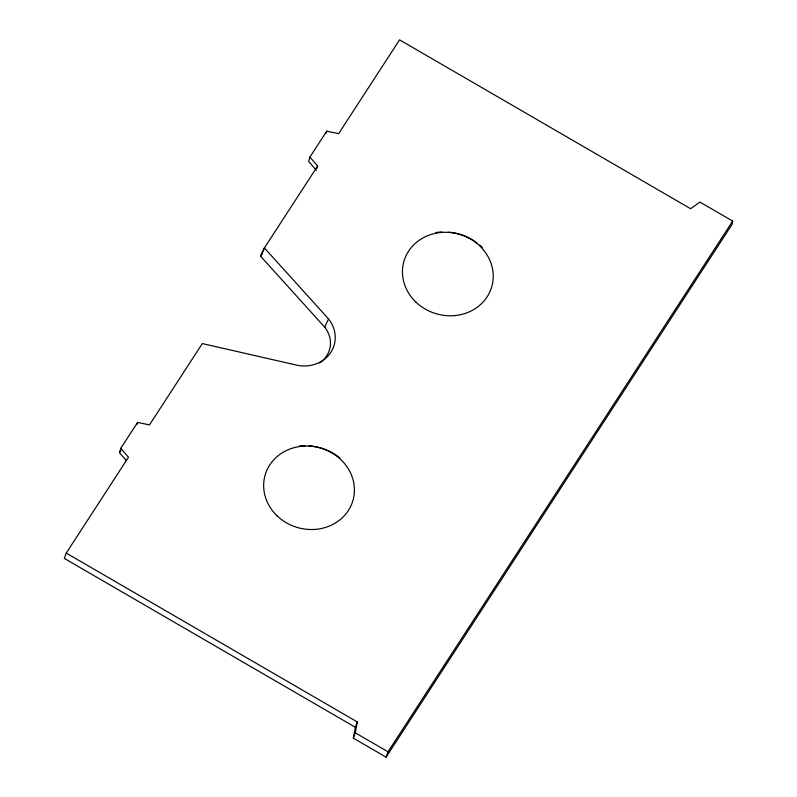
<?xml version="1.0" encoding="UTF-8"?>
<svg xmlns="http://www.w3.org/2000/svg" width="797" height="797" viewBox="0 0 797 797"><rect width="100%" height="100%" fill="white"/><g stroke="black" fill="none" stroke-linecap="round" stroke-linejoin="round"><path stroke-width="1.2" d="M732.682 221.088L732.174 224.236L386.087 757.15L353.34 738.152L355.382 727.292L357.315 721.952L66.251 553.078L128.466 457.279L120.745 448.332L137.572 422.43L149.507 424.891L202.308 343.577L298.277 365.494A32.976 29.858 16.3 0 0 330.845 352.324A32.976 29.858 16.3 0 0 328.523 318.91L264.415 247.947L317.604 166.035L309.894 157.099L326.72 131.186L338.645 133.647L399.556 39.85L690.62 208.724L699.935 202.089L732.682 221.088L388.019 751.81L386.087 757.15M353.34 738.152L355.273 732.812L357.315 721.952M126.434 460.686L119.49 452.646L120.745 448.332M136.945 424.582L137.572 422.43M309.894 157.099L308.628 161.402L316.349 170.339M326.083 133.338L326.72 131.186M316.977 168.187L317.604 166.035M66.251 553.078L64.318 558.418L355.382 727.292M264.415 247.947L260.589 256.206L324.708 327.168A28.293 25.624 16.3 0 1 319.477 363.033M324.708 327.168L328.523 318.91M264.564 247.708L260.589 256.206L262.602 253.097M119.49 452.646L120.835 450.574M355.273 732.812L388.019 751.81M435.879 232.545A50.789 45.997 16.3 0 1 441.827 231.987M449 232.186A50.789 45.997 16.3 0 1 471.824 239.469M472.84 240.076A50.789 45.997 16.3 0 1 476.825 242.756M479.635 244.978A50.789 45.997 16.3 0 1 482.265 247.349M299.423 445.991A50.789 45.997 16.3 0 1 305.41 445.702M308.987 445.832A50.789 45.997 16.3 0 1 339.901 457.966M415.735 301.914A45.708 41.394 16.3 0 0 491.679 287A45.708 41.394 16.3 0 0 436.118 233.172A45.708 41.394 16.3 0 0 415.735 301.914M276.918 515.659A45.708 41.394 16.3 0 0 352.862 500.745A45.708 41.394 16.3 0 0 297.301 446.928A45.708 41.394 16.3 0 0 276.918 515.659"/></g></svg>
